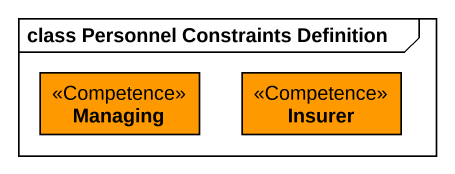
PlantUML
@startuml
mainframe class Personnel Constraints Definition
hide circle
hide empty members
class Managing <<Competence>> #FF9900
class Insurer <<Competence>> #FF9900
@enduml
